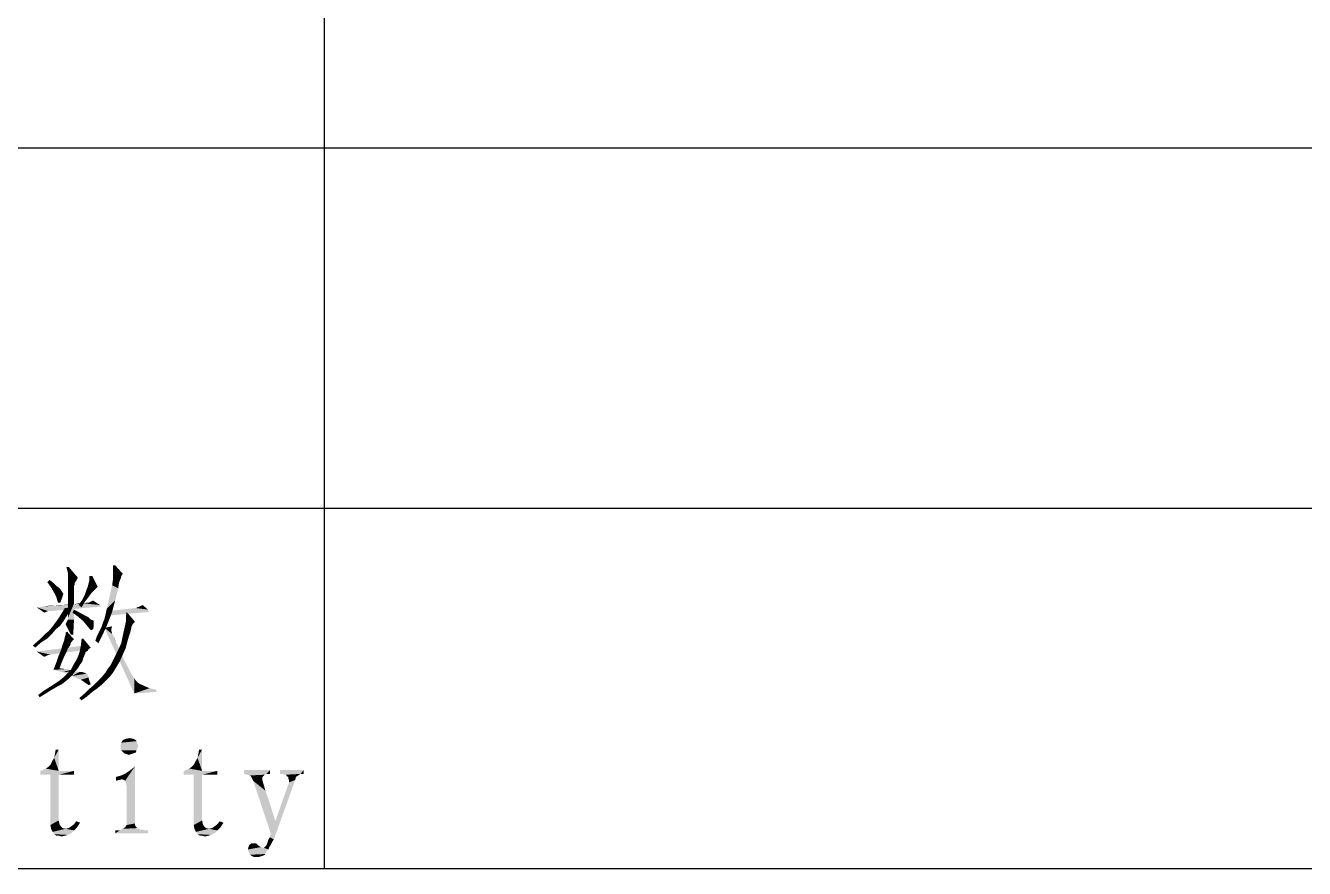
# Model space of a CAD drawing. Header units: millimetres. Extents: x 336 to 634, y 189 to 399.
# Drawn here: x 474.74 to 499.58, y 229.18 to 245.55 of the extents above; entities that cross this region are included whole.
import ezdxf

# ---------------------------------------------------------------- set-up
doc = ezdxf.new("R2010")
doc.units = ezdxf.units.MM

msp = doc.modelspace()

# ---------------------------------------------------------------- linework, layer by layer
at = {"color": 7, "linetype": 'Continuous'}
for p, q in [((480.54993, 229.17685), (480.54993, 255.17685)), ((448.54993, 243.17685), (628.54993, 243.17685)), ((448.54993, 236.17685), (628.54993, 236.17685)), ((448.54993, 229.17685), (628.54993, 229.17685))]:
    msp.add_line(p, q, dxfattribs=at)
for points in [[(475.57798, 235.0348), (475.54835, 234.97554), (475.53354, 235.0348)], [(475.56317, 234.91628), (475.54835, 234.97554), (475.57798, 235.0348)], [(475.56317, 234.87184), (475.56317, 234.91628), (475.57798, 235.0348)], [(475.56317, 234.8274), (475.56317, 234.87184), (475.57798, 235.0348)], [(475.56317, 234.8274), (475.57798, 235.0348), (475.75576, 234.8274)], [(476.48168, 235.06443), (476.43724, 234.99036), (476.43724, 235.06443)], [(476.43724, 234.99036), (476.48168, 235.06443), (476.62983, 234.90147)], [(475.16317, 234.73851), (475.20761, 234.78295), (475.28168, 234.72369)], [(475.75576, 234.8274), (475.56317, 234.81258), (475.56317, 234.8274)], [(475.56317, 234.78295), (475.56317, 234.81258), (475.75576, 234.8274)], [(475.56317, 234.78295), (475.75576, 234.8274), (475.72613, 234.76814)], [(475.72613, 234.76814), (475.56317, 234.73851), (475.56317, 234.78295)], [(475.94835, 234.64962), (475.96317, 234.70888), (476.03724, 234.85703)], [(475.94835, 234.64962), (476.03724, 234.85703), (476.14094, 234.64962)], [(475.96317, 234.70888), (475.97798, 234.76814), (476.03724, 234.85703)], [(476.03724, 234.85703), (475.97798, 234.81258), (475.97798, 234.85703)], [(475.97798, 234.76814), (475.97798, 234.81258), (476.03724, 234.85703)], [(476.55576, 234.72369), (476.42243, 234.67925), (476.43724, 234.78295)], [(476.62983, 234.90147), (476.43724, 234.88665), (476.43724, 234.99036)], [(476.43724, 234.88665), (476.62983, 234.90147), (476.6002, 234.85703)], [(476.6002, 234.85703), (476.43724, 234.78295), (476.43724, 234.88665)], [(476.6002, 234.85703), (476.58539, 234.79777), (476.43724, 234.78295)], [(476.43724, 234.78295), (476.58539, 234.79777), (476.55576, 234.72369)], [(475.28168, 234.72369), (475.23724, 234.6348), (475.16317, 234.73851)], [(475.28168, 234.72369), (475.34094, 234.66443), (475.23724, 234.6348)], [(475.23724, 234.6348), (475.34094, 234.66443), (475.38539, 234.6348)], [(475.38539, 234.6348), (475.2965, 234.5311), (475.23724, 234.6348)], [(475.38539, 234.6348), (475.41502, 234.60517), (475.2965, 234.5311)], [(475.41502, 234.60517), (475.44465, 234.56073), (475.2965, 234.5311)], [(475.2965, 234.5311), (475.44465, 234.56073), (475.47428, 234.51628)], [(475.47428, 234.51628), (475.34094, 234.44221), (475.2965, 234.5311)], [(475.56317, 234.73851), (475.72613, 234.76814), (475.6965, 234.72369)], [(475.6965, 234.72369), (475.56317, 234.69406), (475.56317, 234.73851)], [(475.56317, 234.69406), (475.6965, 234.72369), (475.6965, 234.69406)], [(475.6965, 234.69406), (475.68168, 234.66443), (475.56317, 234.6348)], [(475.6965, 234.69406), (475.56317, 234.6348), (475.56317, 234.69406)], [(475.68168, 234.66443), (475.68168, 234.64962), (475.56317, 234.6348)], [(475.56317, 234.6348), (475.68168, 234.64962), (475.68168, 234.6348)], [(475.68168, 234.6348), (475.68168, 234.60517), (475.56317, 234.57554)], [(475.68168, 234.6348), (475.56317, 234.57554), (475.56317, 234.6348)], [(475.56317, 234.57554), (475.68168, 234.60517), (475.68168, 234.56073)], [(475.68168, 234.56073), (475.56317, 234.50147), (475.56317, 234.57554)], [(475.68168, 234.56073), (475.68168, 234.51628), (475.56317, 234.50147)], [(476.02243, 234.5311), (475.88909, 234.48666), (475.91872, 234.57554)], [(475.88909, 234.48666), (476.02243, 234.5311), (475.9928, 234.48666)], [(476.14094, 234.64962), (476.08168, 234.59036), (475.91872, 234.57554)], [(476.14094, 234.64962), (475.91872, 234.57554), (475.94835, 234.64962)], [(475.91872, 234.57554), (476.08168, 234.59036), (476.02243, 234.5311)], [(476.54094, 234.61999), (476.31872, 234.21999), (476.42243, 234.67925)], [(476.54094, 234.61999), (476.48168, 234.38295), (476.31872, 234.21999)], [(476.42243, 234.67925), (476.55576, 234.72369), (476.54094, 234.61999)], [(475.07428, 234.26443), (475.2965, 234.27925), (476.18539, 234.29406)], [(475.07428, 234.26443), (476.18539, 234.29406), (476.2002, 234.26443)], [(475.2965, 234.27925), (475.07428, 234.26443), (475.1928, 234.27925)], [(475.47428, 234.29406), (476.18539, 234.29406), (475.2965, 234.27925)], [(475.47428, 234.29406), (475.2965, 234.27925), (475.38539, 234.29406)], [(475.47428, 234.51628), (475.47428, 234.50147), (475.34094, 234.44221)], [(475.47428, 234.50147), (475.45946, 234.45702), (475.34094, 234.44221)], [(475.34094, 234.44221), (475.45946, 234.45702), (475.44465, 234.41258)], [(475.44465, 234.41258), (475.37057, 234.33851), (475.34094, 234.44221)], [(475.37057, 234.33851), (475.44465, 234.41258), (475.41502, 234.33851)], [(475.63724, 234.30888), (475.6965, 234.30888), (475.47428, 234.29406)], [(475.63724, 234.30888), (475.47428, 234.29406), (475.56317, 234.30888)], [(476.18539, 234.29406), (475.47428, 234.29406), (475.6965, 234.30888)], [(475.56317, 234.50147), (475.68168, 234.51628), (475.68168, 234.45702)], [(475.68168, 234.45702), (475.56317, 234.4274), (475.56317, 234.50147)], [(475.56317, 234.4274), (475.68168, 234.45702), (475.68168, 234.39777)], [(475.68168, 234.39777), (475.56317, 234.33851), (475.56317, 234.4274)], [(475.56317, 234.33851), (475.68168, 234.39777), (475.68168, 234.32369)], [(475.68168, 234.32369), (475.56317, 234.26443), (475.56317, 234.33851)], [(475.56317, 234.20517), (475.56317, 234.26443), (475.68168, 234.32369)], [(475.56317, 234.16073), (475.56317, 234.20517), (475.68168, 234.32369)], [(475.56317, 234.11629), (475.56317, 234.16073), (475.68168, 234.32369)], [(475.56317, 234.08665), (475.56317, 234.11629), (475.68168, 234.32369)], [(475.56317, 234.07184), (475.56317, 234.08665), (475.68168, 234.32369)], [(475.56317, 234.05703), (475.56317, 234.07184), (475.68168, 234.32369)], [(475.56317, 234.04221), (475.56317, 234.05703), (475.68168, 234.32369)], [(475.56317, 234.01258), (475.56317, 234.04221), (475.68168, 234.32369)], [(475.56317, 234.01258), (475.68168, 234.32369), (475.68168, 234.01258)], [(475.84465, 234.32369), (475.88909, 234.32369), (475.6965, 234.30888)], [(475.81502, 234.32369), (475.84465, 234.32369), (475.6965, 234.30888)], [(475.81502, 234.32369), (475.6965, 234.30888), (475.75576, 234.32369)], [(476.18539, 234.29406), (475.6965, 234.30888), (475.88909, 234.32369)], [(475.88909, 234.35332), (475.77057, 234.29406), (475.84465, 234.39777)], [(475.77057, 234.29406), (475.88909, 234.35332), (475.82983, 234.24962)], [(475.9928, 234.48666), (475.94835, 234.4274), (475.84465, 234.39777)], [(475.9928, 234.48666), (475.84465, 234.39777), (475.88909, 234.48666)], [(475.84465, 234.39777), (475.94835, 234.4274), (475.88909, 234.35332)], [(475.96317, 234.33851), (475.97798, 234.33851), (475.88909, 234.32369)], [(475.94835, 234.33851), (475.96317, 234.33851), (475.88909, 234.32369)], [(475.93354, 234.33851), (475.94835, 234.33851), (475.88909, 234.32369)], [(475.93354, 234.33851), (475.88909, 234.32369), (475.91872, 234.33851)], [(476.18539, 234.29406), (475.88909, 234.32369), (475.97798, 234.33851)], [(475.97798, 234.33851), (476.02243, 234.36814), (476.05205, 234.38295)], [(475.97798, 234.33851), (476.05205, 234.38295), (476.18539, 234.29406)], [(475.97798, 234.33851), (475.9928, 234.35332), (476.02243, 234.36814)], [(476.30391, 234.16073), (476.31872, 234.21999), (476.48168, 234.38295)], [(476.30391, 234.16073), (476.48168, 234.38295), (476.42243, 234.16073)], [(476.95576, 234.26443), (477.01502, 234.29406), (477.11872, 234.20517)], [(476.2002, 234.26443), (474.95576, 234.24962), (475.07428, 234.26443)], [(475.17798, 234.17554), (474.95576, 234.24962), (476.2002, 234.26443)], [(474.95576, 234.24962), (475.17798, 234.17554), (475.13354, 234.16073)], [(475.13354, 234.16073), (475.10391, 234.14591), (474.95576, 234.24962)], [(475.20761, 234.17554), (475.17798, 234.17554), (476.2002, 234.26443)], [(475.20761, 234.17554), (476.2002, 234.26443), (475.22243, 234.17554)], [(475.48909, 233.99777), (475.26687, 233.87925), (475.38539, 234.04221)], [(475.56317, 234.11629), (475.38539, 234.04221), (475.50391, 234.2348)], [(475.38539, 234.04221), (475.56317, 234.11629), (475.48909, 233.99777)], [(475.50391, 234.2348), (475.65205, 234.24962), (475.56317, 234.11629)], [(475.65205, 234.14591), (475.68168, 234.20517), (475.90391, 234.08665)], [(475.90391, 234.08665), (475.75576, 234.07184), (475.65205, 234.14591)], [(475.75576, 234.07184), (475.90391, 234.08665), (475.96317, 234.05703)], [(475.96317, 234.05703), (475.85946, 233.98295), (475.75576, 234.07184)], [(475.96317, 234.05703), (476.00761, 234.01258), (475.85946, 233.98295)], [(476.24465, 233.95332), (476.27428, 234.0274), (476.37798, 234.04221)], [(476.24465, 233.95332), (476.37798, 234.04221), (476.31872, 233.89406)], [(476.37798, 234.04221), (476.27428, 234.0274), (476.28909, 234.08665)], [(476.42243, 234.16073), (476.28909, 234.08665), (476.30391, 234.16073)], [(476.28909, 234.08665), (476.42243, 234.16073), (476.37798, 234.04221)], [(477.13354, 234.16073), (476.31872, 234.08665), (476.34835, 234.17554)], [(476.88168, 234.2348), (477.11872, 234.20517), (476.34835, 234.17554)], [(476.88168, 234.2348), (476.34835, 234.17554), (476.86687, 234.2348)], [(476.34835, 234.17554), (477.11872, 234.20517), (477.13354, 234.16073)], [(476.68909, 233.96814), (476.68909, 234.07184), (476.70391, 234.16073)], [(476.68909, 233.96814), (476.70391, 234.16073), (476.86687, 233.96814)], [(476.88168, 234.2348), (476.91131, 234.24962), (476.95576, 234.26443)], [(477.11872, 234.20517), (476.88168, 234.2348), (476.95576, 234.26443)], [(475.25205, 233.7311), (475.10391, 233.71628), (475.1928, 233.79036)], [(475.32613, 233.81999), (475.1928, 233.79036), (475.26687, 233.87925)], [(475.1928, 233.79036), (475.32613, 233.81999), (475.25205, 233.7311)], [(475.48909, 233.99777), (475.41502, 233.89406), (475.26687, 233.87925)], [(475.26687, 233.87925), (475.41502, 233.89406), (475.32613, 233.81999)], [(475.51872, 233.92369), (475.54835, 233.98295), (475.68168, 234.01258)], [(475.62243, 233.71628), (475.51872, 233.92369), (475.68168, 234.01258)], [(475.68168, 234.01258), (475.54835, 233.98295), (475.56317, 234.01258)], [(475.62243, 233.71628), (475.68168, 234.01258), (475.66687, 233.71628)], [(476.00761, 234.01258), (476.05205, 233.99777), (475.85946, 233.98295)], [(475.85946, 233.98295), (476.05205, 233.99777), (476.06687, 233.98295)], [(476.06687, 233.98295), (475.93354, 233.89406), (475.85946, 233.98295)], [(476.06687, 233.98295), (476.06687, 233.95332), (475.93354, 233.89406)], [(476.06687, 233.95332), (476.06687, 233.92369), (475.93354, 233.89406)], [(475.93354, 233.89406), (476.06687, 233.92369), (476.06687, 233.87925)], [(476.06687, 233.87925), (476.00761, 233.80517), (475.93354, 233.89406)], [(476.06687, 233.87925), (476.05205, 233.81999), (476.00761, 233.80517)], [(476.17057, 233.77554), (476.21502, 233.86443), (476.31872, 233.89406)], [(476.17057, 233.77554), (476.31872, 233.89406), (476.24465, 233.7311)], [(476.31872, 233.89406), (476.21502, 233.86443), (476.24465, 233.95332)], [(476.27428, 233.84962), (476.42243, 233.87925), (476.40761, 233.8348)], [(476.27428, 233.84962), (476.40761, 233.8348), (476.40761, 233.79036)], [(476.27428, 233.84962), (476.40761, 233.79036), (476.42243, 233.7311)], [(476.42243, 233.7311), (476.85205, 232.57554), (476.27428, 233.84962)], [(476.40761, 233.79036), (476.42243, 233.74591), (476.42243, 233.7311)], [(476.7928, 233.8348), (476.77798, 233.77554), (476.62983, 233.70147)], [(476.7928, 233.8348), (476.62983, 233.70147), (476.65946, 233.8348)], [(476.86687, 233.96814), (476.82243, 233.92369), (476.65946, 233.8348)], [(476.86687, 233.96814), (476.65946, 233.8348), (476.68909, 233.96814)], [(476.82243, 233.92369), (476.7928, 233.86443), (476.65946, 233.8348)], [(476.65946, 233.8348), (476.7928, 233.86443), (476.7928, 233.8348)], [(475.04465, 233.56814), (474.88168, 233.50888), (475.0002, 233.61258)], [(474.88168, 233.50888), (475.04465, 233.56814), (474.92613, 233.46443)], [(475.16317, 233.64221), (475.0002, 233.61258), (475.10391, 233.71628)], [(475.0002, 233.61258), (475.16317, 233.64221), (475.04465, 233.56814)], [(475.10391, 233.71628), (475.25205, 233.7311), (475.16317, 233.64221)], [(475.65205, 233.59777), (475.62243, 233.56814), (475.45946, 233.52369)], [(475.65205, 233.59777), (475.45946, 233.52369), (475.48909, 233.59777)], [(475.45946, 233.52369), (475.62243, 233.56814), (475.60761, 233.50888)], [(475.68168, 233.6274), (475.48909, 233.59777), (475.50391, 233.67184)], [(475.48909, 233.59777), (475.68168, 233.6274), (475.65205, 233.59777)], [(475.50391, 233.67184), (475.51872, 233.71628), (475.54835, 233.77554)], [(475.50391, 233.67184), (475.54835, 233.77554), (475.68168, 233.6274)], [(475.51872, 233.71628), (475.51872, 233.76073), (475.54835, 233.77554)], [(475.85946, 233.64221), (475.81502, 233.50888), (475.82983, 233.64221)], [(475.81502, 233.50888), (475.85946, 233.64221), (476.00761, 233.46443)], [(476.0965, 233.59777), (476.12613, 233.68666), (476.24465, 233.7311)], [(476.0965, 233.59777), (476.24465, 233.7311), (476.15576, 233.55332)], [(476.24465, 233.7311), (476.12613, 233.68666), (476.17057, 233.77554)], [(476.42243, 233.7311), (476.43724, 233.71628), (476.85205, 232.57554)], [(476.43724, 233.71628), (476.45205, 233.68666), (476.85205, 232.57554)], [(476.45205, 233.68666), (476.46687, 233.65703), (476.48168, 233.61258)], [(476.45205, 233.68666), (476.48168, 233.61258), (476.4965, 233.56814)], [(476.45205, 233.68666), (476.4965, 233.56814), (476.85205, 232.57554)], [(476.4965, 233.56814), (476.52613, 233.50888), (476.85205, 232.57554)], [(476.68909, 233.46443), (476.54094, 233.41999), (476.6002, 233.55332)], [(476.74835, 233.68666), (476.6002, 233.55332), (476.62983, 233.70147)], [(476.74835, 233.68666), (476.71872, 233.58295), (476.6002, 233.55332)], [(476.6002, 233.55332), (476.71872, 233.58295), (476.68909, 233.46443)], [(476.62983, 233.70147), (476.77798, 233.77554), (476.74835, 233.68666)], [(475.88909, 233.41999), (474.95576, 233.39036), (475.88909, 233.50888)], [(474.95576, 233.39036), (475.88909, 233.41999), (475.22243, 233.3311)], [(474.95576, 233.39036), (475.22243, 233.3311), (475.16317, 233.31628)], [(475.16317, 233.31628), (475.10391, 233.28666), (474.95576, 233.39036)], [(475.48909, 233.28666), (475.34094, 233.18295), (475.38539, 233.31628)], [(475.34094, 233.18295), (475.48909, 233.28666), (475.44465, 233.18295)], [(475.53354, 233.37554), (475.38539, 233.31628), (475.42983, 233.41999)], [(475.38539, 233.31628), (475.53354, 233.37554), (475.48909, 233.28666)], [(475.60761, 233.50888), (475.42983, 233.41999), (475.45946, 233.52369)], [(475.60761, 233.50888), (475.56317, 233.44962), (475.42983, 233.41999)], [(475.42983, 233.41999), (475.56317, 233.44962), (475.53354, 233.37554)], [(475.87428, 233.28666), (475.85946, 233.25703), (475.71131, 233.19777)], [(475.87428, 233.28666), (475.71131, 233.19777), (475.75576, 233.28666)], [(475.90391, 233.36073), (475.88909, 233.3311), (475.75576, 233.28666)], [(475.90391, 233.36073), (475.75576, 233.28666), (475.78539, 233.36073)], [(475.75576, 233.28666), (475.88909, 233.3311), (475.87428, 233.28666)], [(476.00761, 233.46443), (475.78539, 233.36073), (475.81502, 233.50888)], [(476.00761, 233.46443), (475.96317, 233.4348), (475.78539, 233.36073)], [(475.96317, 233.4348), (475.94835, 233.40517), (475.78539, 233.36073)], [(475.94835, 233.40517), (475.91872, 233.39036), (475.78539, 233.36073)], [(475.91872, 233.39036), (475.90391, 233.37554), (475.78539, 233.36073)], [(475.78539, 233.36073), (475.90391, 233.37554), (475.90391, 233.36073)], [(476.62983, 233.3311), (476.46687, 233.27184), (476.54094, 233.41999)], [(476.46687, 233.27184), (476.62983, 233.3311), (476.57057, 233.19777)], [(476.52613, 233.50888), (476.55576, 233.44962), (476.85205, 232.57554)], [(476.54094, 233.41999), (476.68909, 233.46443), (476.62983, 233.3311)], [(476.55576, 233.44962), (476.6002, 233.36073), (476.85205, 232.57554)], [(476.6002, 233.36073), (476.65946, 233.21258), (476.85205, 232.57554)], [(475.44465, 233.18295), (475.4002, 233.06443), (475.28168, 233.0348)], [(475.44465, 233.18295), (475.28168, 233.0348), (475.34094, 233.18295)], [(475.4002, 233.06443), (475.51872, 233.04962), (475.28168, 233.0348)], [(475.28168, 233.0348), (475.51872, 233.04962), (475.62243, 233.0348)], [(475.62243, 233.0348), (475.45946, 232.99036), (475.28168, 233.0348)], [(475.62243, 233.0348), (475.71131, 233.00517), (475.45946, 232.99036)], [(475.57798, 232.99036), (475.62243, 233.0348), (475.75576, 233.06443)], [(475.57798, 232.99036), (475.75576, 233.06443), (475.68168, 232.97554)], [(475.75576, 233.06443), (475.62243, 233.0348), (475.66687, 233.12369)], [(475.84465, 233.19777), (475.8002, 233.13851), (475.66687, 233.12369)], [(475.84465, 233.19777), (475.66687, 233.12369), (475.71131, 233.19777)], [(475.66687, 233.12369), (475.8002, 233.13851), (475.75576, 233.06443)], [(475.71131, 233.19777), (475.85946, 233.25703), (475.84465, 233.19777)], [(476.48168, 233.04962), (476.28909, 232.97554), (476.33354, 233.04962)], [(476.28909, 232.97554), (476.48168, 233.04962), (476.43724, 232.97554)], [(476.33354, 233.04962), (476.3928, 233.12369), (476.57057, 233.19777)], [(476.33354, 233.04962), (476.57057, 233.19777), (476.48168, 233.04962)], [(476.57057, 233.19777), (476.3928, 233.12369), (476.46687, 233.27184)], [(476.65946, 233.21258), (476.73354, 233.07925), (476.85205, 232.57554)], [(476.73354, 233.07925), (476.7928, 232.96073), (476.85205, 232.57554)], [(475.51872, 232.81258), (475.31131, 232.76814), (475.4002, 232.82739)], [(475.31131, 232.76814), (475.51872, 232.81258), (475.44465, 232.75332)], [(475.5928, 232.87184), (475.4002, 232.82739), (475.47428, 232.88665)], [(475.4002, 232.82739), (475.5928, 232.87184), (475.51872, 232.81258)], [(475.45946, 232.99036), (475.71131, 233.00517), (475.78539, 232.99036)], [(475.78539, 232.99036), (475.63724, 232.91628), (475.45946, 232.99036)], [(475.65205, 232.9311), (475.47428, 232.88665), (475.53354, 232.94591)], [(475.47428, 232.88665), (475.65205, 232.9311), (475.5928, 232.87184)], [(475.68168, 232.97554), (475.53354, 232.94591), (475.57798, 232.99036)], [(475.53354, 232.94591), (475.68168, 232.97554), (475.65205, 232.9311)], [(475.84465, 232.99036), (475.88909, 232.97554), (475.63724, 232.91628)], [(475.78539, 232.99036), (475.84465, 232.99036), (475.63724, 232.91628)], [(475.88909, 232.97554), (475.91872, 232.96073), (475.63724, 232.91628)], [(475.93354, 232.96073), (475.94835, 232.9311), (475.63724, 232.91628)], [(475.91872, 232.96073), (475.93354, 232.96073), (475.63724, 232.91628)], [(475.63724, 232.91628), (475.94835, 232.9311), (475.96317, 232.88665)], [(475.96317, 232.88665), (475.81502, 232.84221), (475.63724, 232.91628)], [(475.81502, 232.84221), (475.96317, 232.88665), (475.97798, 232.82739)], [(475.97798, 232.82739), (475.96317, 232.73851), (475.81502, 232.84221)], [(475.97798, 232.82739), (476.00761, 232.75332), (475.96317, 232.73851)], [(476.22983, 232.75332), (476.06687, 232.73851), (476.14094, 232.81258)], [(476.30391, 232.82739), (476.14094, 232.81258), (476.21502, 232.88665)], [(476.14094, 232.81258), (476.30391, 232.82739), (476.22983, 232.75332)], [(476.43724, 232.97554), (476.37798, 232.90147), (476.21502, 232.88665)], [(476.43724, 232.97554), (476.21502, 232.88665), (476.28909, 232.97554)], [(476.21502, 232.88665), (476.37798, 232.90147), (476.30391, 232.82739)], [(476.7928, 232.96073), (476.85205, 232.87184), (476.85205, 232.57554)], [(476.85205, 232.87184), (476.88168, 232.82739), (476.85205, 232.57554)], [(476.88168, 232.82739), (476.92613, 232.78295), (476.85205, 232.57554)], [(475.13354, 232.57554), (474.98539, 232.54591), (475.10391, 232.6348)], [(474.98539, 232.54591), (475.13354, 232.57554), (475.01502, 232.50147)], [(475.35576, 232.70888), (475.25205, 232.64962), (475.10391, 232.6348)], [(475.35576, 232.70888), (475.10391, 232.6348), (475.22243, 232.70888)], [(475.10391, 232.6348), (475.25205, 232.64962), (475.13354, 232.57554)], [(475.44465, 232.75332), (475.22243, 232.70888), (475.31131, 232.76814)], [(475.22243, 232.70888), (475.44465, 232.75332), (475.35576, 232.70888)], [(475.93354, 232.51628), (475.78539, 232.48665), (475.88909, 232.57554)], [(476.03724, 232.60517), (475.88909, 232.57554), (475.97798, 232.66443)], [(475.88909, 232.57554), (476.03724, 232.60517), (475.93354, 232.51628)], [(476.14094, 232.67925), (475.97798, 232.66443), (476.06687, 232.73851)], [(475.97798, 232.66443), (476.14094, 232.67925), (476.03724, 232.60517)], [(476.06687, 232.73851), (476.22983, 232.75332), (476.14094, 232.67925)], [(476.92613, 232.78295), (476.97057, 232.75332), (476.85205, 232.57554)], [(476.97057, 232.75332), (477.01502, 232.73851), (476.85205, 232.57554)], [(477.01502, 232.73851), (477.07428, 232.70888), (476.85205, 232.57554)], [(477.07428, 232.70888), (477.14835, 232.67925), (476.85205, 232.57554)], [(477.14835, 232.67925), (477.20761, 232.66443), (476.85205, 232.57554)], [(477.20761, 232.66443), (477.28168, 232.64962), (476.85205, 232.57554)], [(477.28168, 232.64962), (477.28168, 232.60517), (476.85205, 232.57554)], [(475.78539, 232.48665), (475.93354, 232.51628), (475.82983, 232.44221)], [(476.91131, 231.60517), (476.58539, 231.57554), (476.6002, 231.61999)], [(476.58539, 231.57554), (476.91131, 231.60517), (476.92613, 231.56073)], [(476.92613, 231.56073), (476.58539, 231.51628), (476.58539, 231.57554)], [(476.58539, 231.51628), (476.92613, 231.56073), (476.91131, 231.50147)], [(476.8965, 231.64962), (476.6002, 231.61999), (476.61502, 231.64962)], [(476.6002, 231.61999), (476.8965, 231.64962), (476.91131, 231.60517)], [(476.86687, 231.67925), (476.61502, 231.64962), (476.64465, 231.67925)], [(476.61502, 231.64962), (476.86687, 231.67925), (476.8965, 231.64962)], [(476.83724, 231.69406), (476.64465, 231.67925), (476.68909, 231.69406)], [(476.64465, 231.67925), (476.83724, 231.69406), (476.86687, 231.67925)], [(476.68909, 231.69406), (476.76317, 231.70888), (476.83724, 231.69406)], [(475.22243, 231.19036), (475.25205, 231.24962), (475.2965, 231.32369)], [(475.38539, 231.07184), (475.22243, 231.19036), (475.2965, 231.32369)], [(475.2965, 231.32369), (475.31131, 231.39777), (475.38539, 231.48666)], [(475.2965, 231.32369), (475.38539, 231.48666), (475.38539, 231.07184)], [(475.38539, 231.48666), (475.31131, 231.39777), (475.32613, 231.48666)], [(476.91131, 231.50147), (476.6002, 231.47184), (476.58539, 231.51628)], [(476.6002, 231.47184), (476.91131, 231.50147), (476.8965, 231.47184)], [(476.8965, 231.47184), (476.62983, 231.44221), (476.6002, 231.47184)], [(476.62983, 231.44221), (476.8965, 231.47184), (476.88168, 231.4274)], [(476.88168, 231.4274), (476.65946, 231.41258), (476.62983, 231.44221)], [(476.65946, 231.41258), (476.88168, 231.4274), (476.83724, 231.41258)], [(476.83724, 231.41258), (476.70391, 231.39777), (476.65946, 231.41258)], [(476.70391, 231.39777), (476.83724, 231.41258), (476.7928, 231.39777)], [(476.7928, 231.39777), (476.74835, 231.38295), (476.70391, 231.39777)], [(478.00761, 231.19036), (478.03724, 231.24962), (478.08168, 231.32369)], [(478.17057, 231.07184), (478.00761, 231.19036), (478.08168, 231.32369)], [(478.08168, 231.32369), (478.0965, 231.39777), (478.17057, 231.48666)], [(478.08168, 231.32369), (478.17057, 231.48666), (478.17057, 231.07184)], [(478.17057, 231.48666), (478.0965, 231.39777), (478.11131, 231.48666)], [(475.38539, 231.07184), (475.02983, 231.07184), (475.07428, 231.08665)], [(475.38539, 231.07184), (475.68168, 231.07184), (475.02983, 230.99777)], [(475.38539, 231.07184), (475.02983, 230.99777), (475.02983, 231.07184)], [(475.22243, 230.99777), (475.02983, 230.99777), (475.68168, 231.07184)], [(475.38539, 231.07184), (475.07428, 231.08665), (475.13354, 231.11628)], [(475.38539, 231.07184), (475.13354, 231.11628), (475.17798, 231.14591)], [(475.38539, 231.07184), (475.17798, 231.14591), (475.22243, 231.19036)], [(475.38539, 230.99777), (475.22243, 230.99777), (475.68168, 231.07184)], [(475.38539, 230.99777), (475.68168, 231.07184), (475.68168, 230.99777)], [(476.61502, 230.90888), (476.77798, 231.08665), (476.86687, 231.16073)], [(476.65946, 230.89406), (476.61502, 230.90888), (476.86687, 231.16073)], [(476.61502, 230.90888), (476.68909, 231.0274), (476.77798, 231.08665)], [(476.67428, 230.87925), (476.65946, 230.89406), (476.86687, 231.16073)], [(476.68909, 230.8348), (476.67428, 230.87925), (476.86687, 231.16073)], [(476.70391, 230.77554), (476.68909, 230.8348), (476.86687, 231.16073)], [(476.70391, 230.77554), (476.86687, 231.16073), (476.86687, 230.04962)], [(478.17057, 231.07184), (477.81502, 231.07184), (477.85946, 231.08665)], [(478.17057, 231.07184), (478.46687, 231.07184), (477.81502, 230.99777)], [(478.17057, 231.07184), (477.81502, 230.99777), (477.81502, 231.07184)], [(478.00761, 230.99777), (477.81502, 230.99777), (478.46687, 231.07184)], [(478.17057, 231.07184), (477.85946, 231.08665), (477.91872, 231.11628)], [(478.17057, 231.07184), (477.91872, 231.11628), (477.96317, 231.14591)], [(478.17057, 231.07184), (477.96317, 231.14591), (478.00761, 231.19036)], [(478.17057, 230.99777), (478.00761, 230.99777), (478.46687, 231.07184)], [(478.17057, 230.99777), (478.46687, 231.07184), (478.46687, 230.99777)], [(479.48909, 231.08666), (478.98539, 231.01258), (478.98539, 231.08666)], [(479.41502, 231.01258), (478.98539, 231.01258), (479.48909, 231.08666)], [(479.44465, 231.01258), (479.41502, 231.01258), (479.48909, 231.08666)], [(479.44465, 231.01258), (479.48909, 231.08666), (479.48909, 231.01258)], [(480.14094, 231.08666), (479.68168, 231.01258), (479.68168, 231.08666)], [(479.72613, 231.01258), (479.68168, 231.01258), (480.14094, 231.08666)], [(480.08168, 231.01258), (479.72613, 231.01258), (480.14094, 231.08666)], [(480.08168, 231.01258), (480.14094, 231.08666), (480.14094, 231.01258)], [(475.38539, 230.99777), (475.38539, 230.10888), (475.22243, 230.01999)], [(475.38539, 230.99777), (475.22243, 230.01999), (475.22243, 230.99777)], [(476.61502, 230.90888), (476.4965, 230.95332), (476.6002, 230.98295)], [(476.4965, 230.95332), (476.61502, 230.90888), (476.55576, 230.89406)], [(476.55576, 230.89406), (476.4965, 230.87925), (476.4965, 230.95332)], [(476.61502, 230.90888), (476.6002, 230.98295), (476.68909, 231.0274)], [(478.17057, 230.99777), (478.17057, 230.10888), (478.00761, 230.01999)], [(478.17057, 230.99777), (478.00761, 230.01999), (478.00761, 230.99777)], [(479.41502, 231.01258), (479.04465, 230.99777), (478.98539, 231.01258)], [(479.04465, 230.99777), (479.41502, 231.01258), (479.38539, 230.99777)], [(479.38539, 230.99777), (479.10391, 230.98295), (479.04465, 230.99777)], [(479.10391, 230.98295), (479.38539, 230.99777), (479.37057, 230.98295)], [(479.37057, 230.98295), (479.13354, 230.93851), (479.10391, 230.98295)], [(479.37057, 230.98295), (479.35576, 230.96814), (479.13354, 230.93851)], [(479.35576, 230.96814), (479.34094, 230.95332), (479.13354, 230.93851)], [(479.13354, 230.93851), (479.34094, 230.95332), (479.34094, 230.92369)], [(479.34094, 230.92369), (479.16317, 230.87925), (479.13354, 230.93851)], [(479.34094, 230.92369), (479.34094, 230.89406), (479.16317, 230.87925)], [(479.16317, 230.87925), (479.34094, 230.89406), (479.4002, 230.68665)], [(479.4002, 230.68665), (479.50391, 229.85703), (479.16317, 230.87925)], [(479.48909, 229.78295), (479.50391, 229.85703), (479.97798, 230.89406)], [(479.48909, 229.78295), (479.97798, 230.89406), (479.56317, 229.73851)], [(479.50391, 229.85703), (479.5928, 230.09406), (479.97798, 230.89406)], [(479.5928, 230.09406), (479.85946, 230.84962), (479.97798, 230.89406)], [(480.08168, 231.01258), (479.77057, 230.99777), (479.72613, 231.01258)], [(479.8002, 230.99777), (479.77057, 230.99777), (480.08168, 231.01258)], [(479.8002, 230.99777), (480.08168, 231.01258), (480.03724, 230.98295)], [(480.03724, 230.98295), (479.81502, 230.96814), (479.8002, 230.99777)], [(479.84465, 230.95332), (479.81502, 230.96814), (480.03724, 230.98295)], [(479.84465, 230.95332), (480.03724, 230.98295), (479.9928, 230.95332)], [(479.9928, 230.95332), (479.84465, 230.92369), (479.84465, 230.95332)], [(479.85946, 230.89406), (479.84465, 230.92369), (479.9928, 230.95332)], [(479.85946, 230.89406), (479.9928, 230.95332), (479.97798, 230.89406)], [(479.97798, 230.89406), (479.85946, 230.84962), (479.85946, 230.89406)], [(476.86687, 230.04962), (476.70391, 230.01999), (476.70391, 230.77554)], [(479.4002, 230.68665), (479.47428, 230.47925), (479.50391, 229.85703)], [(479.47428, 230.47925), (479.53354, 230.28665), (479.50391, 229.85703)], [(475.38539, 230.10888), (475.4002, 230.0348), (475.22243, 230.01999)], [(475.62243, 229.99036), (475.68168, 230.0348), (475.8002, 230.06443)], [(475.62243, 229.99036), (475.8002, 230.06443), (475.74094, 229.97554)], [(475.8002, 230.06443), (475.68168, 230.0348), (475.72613, 230.09406)], [(478.17057, 230.10888), (478.18539, 230.0348), (478.00761, 230.01999)], [(478.40761, 229.99036), (478.46687, 230.0348), (478.58539, 230.06443)], [(478.40761, 229.99036), (478.58539, 230.06443), (478.52613, 229.97554)], [(478.58539, 230.06443), (478.46687, 230.0348), (478.51131, 230.09406)], [(479.53354, 230.28665), (479.5928, 230.09406), (479.50391, 229.85703)], [(475.22243, 230.01999), (475.4002, 230.0348), (475.42983, 229.99036)], [(475.42983, 229.99036), (475.23724, 229.94591), (475.22243, 230.01999)], [(475.42983, 229.99036), (475.45946, 229.96073), (475.23724, 229.94591)], [(475.23724, 229.94591), (475.45946, 229.96073), (475.51872, 229.94591)], [(475.51872, 229.94591), (475.26687, 229.88665), (475.23724, 229.94591)], [(475.51872, 229.94591), (475.68168, 229.91628), (475.26687, 229.88665)], [(475.26687, 229.88665), (475.68168, 229.91628), (475.62243, 229.85703)], [(475.62243, 229.85703), (475.2965, 229.84221), (475.26687, 229.88665)], [(475.2965, 229.84221), (475.62243, 229.85703), (475.56317, 229.8274)], [(475.56317, 229.8274), (475.34094, 229.81258), (475.2965, 229.84221)], [(475.38539, 229.81258), (475.34094, 229.81258), (475.56317, 229.8274)], [(475.38539, 229.81258), (475.56317, 229.8274), (475.50391, 229.81258)], [(475.50391, 229.81258), (475.44465, 229.79777), (475.38539, 229.81258)], [(475.51872, 229.94591), (475.57798, 229.96073), (475.74094, 229.97554)], [(475.51872, 229.94591), (475.74094, 229.97554), (475.68168, 229.91628)], [(475.74094, 229.97554), (475.57798, 229.96073), (475.62243, 229.99036)], [(477.05946, 229.91628), (477.11872, 229.91628), (476.48168, 229.85703)], [(476.57057, 229.91628), (477.05946, 229.91628), (476.48168, 229.85703)], [(476.57057, 229.91628), (476.48168, 229.85703), (476.48168, 229.91628)], [(476.48168, 229.85703), (477.11872, 229.91628), (477.11872, 229.85703)], [(476.94094, 229.94591), (476.97057, 229.9311), (476.57057, 229.91628)], [(476.94094, 229.94591), (476.57057, 229.91628), (476.62983, 229.94591)], [(476.97057, 229.9311), (477.01502, 229.9311), (476.57057, 229.91628)], [(476.57057, 229.91628), (477.01502, 229.9311), (477.05946, 229.91628)], [(476.91131, 229.96073), (476.62983, 229.94591), (476.67428, 229.97554)], [(476.62983, 229.94591), (476.91131, 229.96073), (476.94094, 229.94591)], [(476.86687, 230.01999), (476.88168, 229.99036), (476.67428, 229.97554)], [(476.86687, 230.01999), (476.67428, 229.97554), (476.70391, 230.01999)], [(476.67428, 229.97554), (476.88168, 229.99036), (476.91131, 229.96073)], [(476.70391, 230.01999), (476.86687, 230.04962), (476.86687, 230.01999)], [(478.00761, 230.01999), (478.18539, 230.0348), (478.21502, 229.99036)], [(478.21502, 229.99036), (478.02243, 229.94591), (478.00761, 230.01999)], [(478.21502, 229.99036), (478.24465, 229.96073), (478.02243, 229.94591)], [(478.02243, 229.94591), (478.24465, 229.96073), (478.30391, 229.94591)], [(478.30391, 229.94591), (478.05205, 229.88665), (478.02243, 229.94591)], [(478.30391, 229.94591), (478.46687, 229.91628), (478.05205, 229.88665)], [(478.05205, 229.88665), (478.46687, 229.91628), (478.40761, 229.85703)], [(478.40761, 229.85703), (478.08168, 229.84221), (478.05205, 229.88665)], [(478.08168, 229.84221), (478.40761, 229.85703), (478.34835, 229.8274)], [(478.34835, 229.8274), (478.12613, 229.81258), (478.08168, 229.84221)], [(478.17057, 229.81258), (478.12613, 229.81258), (478.34835, 229.8274)], [(478.17057, 229.81258), (478.34835, 229.8274), (478.28909, 229.81258)], [(478.28909, 229.81258), (478.22983, 229.79777), (478.17057, 229.81258)], [(478.30391, 229.94591), (478.36317, 229.96073), (478.52613, 229.97554)], [(478.30391, 229.94591), (478.52613, 229.97554), (478.46687, 229.91628)], [(478.52613, 229.97554), (478.36317, 229.96073), (478.40761, 229.99036)], [(479.31131, 229.59036), (479.05946, 229.54591), (479.07428, 229.60517)], [(479.31131, 229.59036), (479.37057, 229.57554), (479.05946, 229.54591)], [(479.45946, 229.54591), (479.05946, 229.54591), (479.37057, 229.57554)], [(479.26687, 229.61999), (479.07428, 229.60517), (479.08909, 229.6348)], [(479.07428, 229.60517), (479.26687, 229.61999), (479.31131, 229.59036)], [(479.17798, 229.66443), (479.22243, 229.66443), (479.08909, 229.6348)], [(479.17798, 229.66443), (479.08909, 229.6348), (479.13354, 229.66443)], [(479.08909, 229.6348), (479.22243, 229.66443), (479.26687, 229.61999)], [(479.47428, 229.59036), (479.37057, 229.57554), (479.38539, 229.59036)], [(479.37057, 229.57554), (479.47428, 229.59036), (479.45946, 229.54591)], [(479.38539, 229.59036), (479.4002, 229.60517), (479.50391, 229.6348)], [(479.38539, 229.59036), (479.50391, 229.6348), (479.47428, 229.59036)], [(479.4002, 229.60517), (479.41502, 229.61999), (479.50391, 229.6348)], [(479.50391, 229.6348), (479.41502, 229.61999), (479.42983, 229.64962)], [(479.53354, 229.69406), (479.42983, 229.64962), (479.44465, 229.69406)], [(479.42983, 229.64962), (479.53354, 229.69406), (479.50391, 229.6348)], [(479.56317, 229.73851), (479.44465, 229.69406), (479.45946, 229.73851)], [(479.44465, 229.69406), (479.56317, 229.73851), (479.53354, 229.69406)], [(479.56317, 229.73851), (479.45946, 229.73851), (479.48909, 229.78295)], [(479.45946, 229.54591), (479.07428, 229.50147), (479.05946, 229.54591)], [(479.45946, 229.54591), (479.42983, 229.51628), (479.07428, 229.50147)], [(479.07428, 229.50147), (479.42983, 229.51628), (479.41502, 229.48665)], [(479.41502, 229.48665), (479.10391, 229.44221), (479.07428, 229.50147)], [(479.41502, 229.48665), (479.4002, 229.45703), (479.10391, 229.44221)], [(479.10391, 229.44221), (479.4002, 229.45703), (479.38539, 229.44221)], [(479.38539, 229.44221), (479.11872, 229.42739), (479.10391, 229.44221)], [(479.11872, 229.42739), (479.38539, 229.44221), (479.35576, 229.42739)], [(479.35576, 229.42739), (479.14835, 229.41258), (479.11872, 229.42739)], [(479.14835, 229.41258), (479.35576, 229.42739), (479.31131, 229.41258)], [(479.31131, 229.41258), (479.17798, 229.39777), (479.14835, 229.41258)], [(479.22243, 229.39777), (479.17798, 229.39777), (479.31131, 229.41258)], [(479.22243, 229.39777), (479.31131, 229.41258), (479.26687, 229.39777)]]:
    msp.add_solid(points, dxfattribs=at)

doc.saveas('drawing.dxf')
